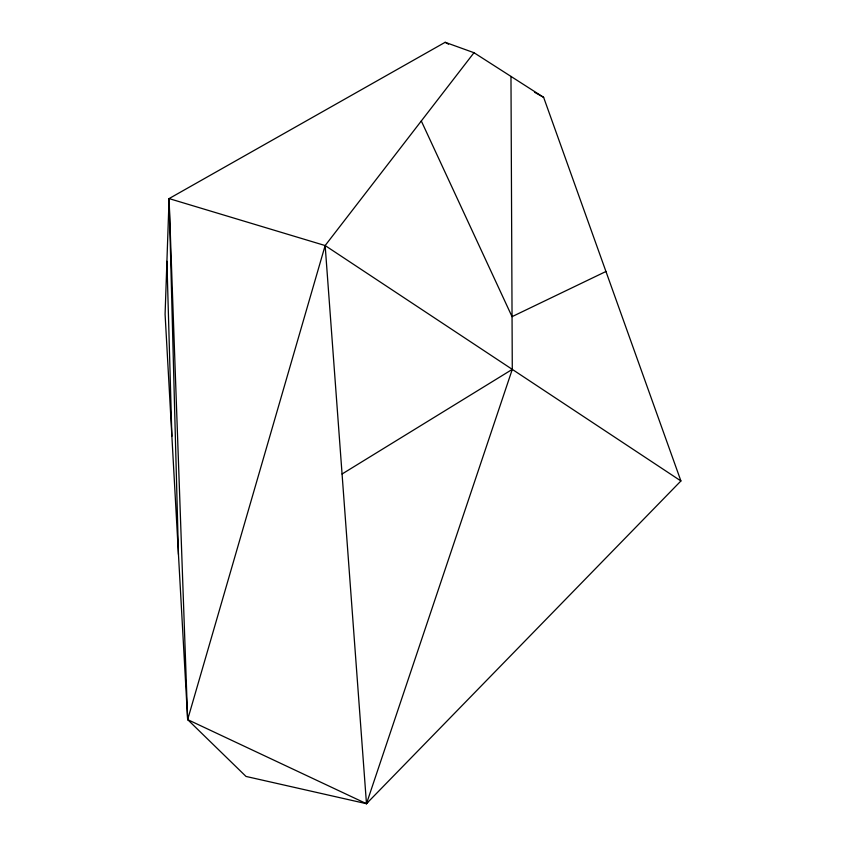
<?xml version="1.0" encoding="UTF-8"?>
<svg xmlns="http://www.w3.org/2000/svg" width="846" height="846" viewBox="0 0 846 846"><rect width="100%" height="100%" fill="white"/><g stroke="black" fill="none" stroke-linecap="round" stroke-linejoin="round"><path stroke-width="1.27" d="M680.914 480.962L325.15 245.552L169.084 198.588L165.086 314.247L187.653 719.608L246.017 776.438L366.477 803.7L680.914 480.962L543.629 97.343L473.993 52.716L445.155 42.3L169.084 198.588L178.453 554.405M368.031 801.564L366.477 803.7L187.653 719.608L325.15 245.552L473.993 52.716M510.973 76.415L512.285 369.374L366.477 803.7L325.15 245.552M342.07 474.003L512.285 369.374M605.948 271.492L512.042 316.658L421.308 120.978M445.155 42.3L448.549 44.193M534.566 92.277L543.629 97.343M169.084 198.588L187.653 719.608M166.916 261.287L171.875 436.229"/></g></svg>
